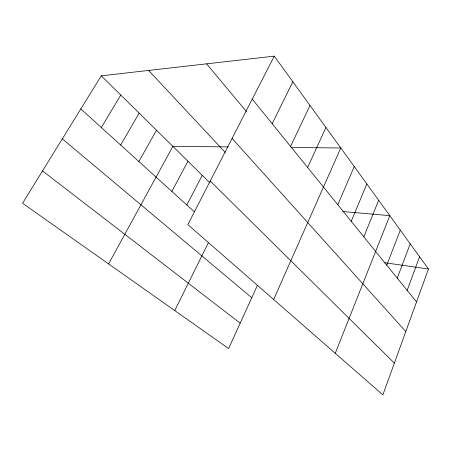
<?xml version="1.0" encoding="UTF-8"?>
<svg xmlns="http://www.w3.org/2000/svg" width="451" height="451" viewBox="0 0 451 451"><rect width="100%" height="100%" fill="white"/><g stroke="black" fill="none" stroke-linecap="round" stroke-linejoin="round"><path stroke-width="0.68" d="M428.45 269.022L382.876 394.862L187.87 224.609L274.281 56.138L428.45 269.022L384.043 262.629M407.152 290.371L419.577 256.771M397.246 278.132L410.213 243.839M386.755 265.182L400.302 230.157M335.262 353.291L389.811 215.668L342.783 211.519M363.81 236.848L378.677 200.295M351.233 221.317L366.843 183.952M337.816 204.748L354.238 166.549M273.656 299.503L340.787 147.973L291.081 147.5M257.279 285.658L228.612 348.55L22.55 203.254L101.272 75.83L274.281 56.138M307.633 167.479L325.949 127.481M290.579 146.423L310.006 105.472M272.173 123.698L292.834 81.755M174.751 310.57L208.277 242.92M186.838 204.996L202.262 175.315M171.859 191.427L187.954 161.216M108.595 263.925L172.88 146.372L228.212 146.896M138.874 161.543L156.491 130.226M120.665 145.042L139.15 113.145M101.351 127.543L120.778 95.043M42.529 170.918L240.18 323.164M62.323 138.869L251.771 297.739M80.819 108.939L194.466 211.902M101.272 75.83L210.036 182.971M210.222 181.037L394.366 363.145M148.661 70.435L225.252 152.461M232.079 138.412L405.799 331.57M206.569 63.845L246.505 111.617M252.25 99.09L416.527 301.945"/></g></svg>
